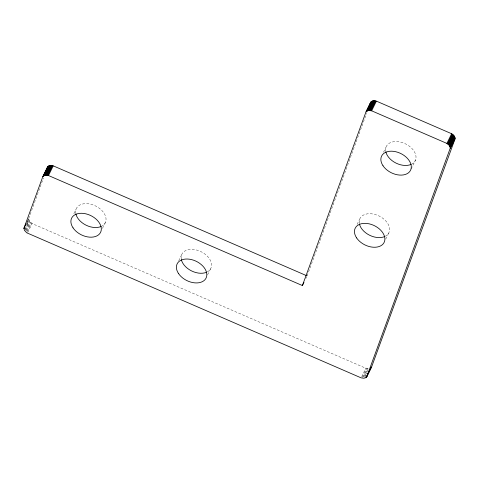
<?xml version="1.0" encoding="UTF-8"?>
<svg xmlns="http://www.w3.org/2000/svg" width="479" height="479" viewBox="0 0 479 479"><rect width="100%" height="100%" fill="white"/><g stroke="black" fill="none" stroke-linecap="round" stroke-linejoin="round"><path stroke-width="0.36" stroke-dasharray="2.4 1.8" d="M28.71 218.46L43.469 177.984M307.117 275.904L366.639 113.26M27.453 221.035L28.399 219.107M26.788 222.843L28.68 218.981L29.854 221.729L32.794 223.867L365.124 367.932L368.608 368.579L364.507 376.937M26.842 223.388L28.734 219.526M26.363 225.226L28.884 220.083M25.028 229.004L29.123 220.639M25.04 230.201L29.453 221.19M25.758 230.094L29.854 221.729M26.237 230.603L30.333 222.238M26.776 231.082L30.878 222.717M27.375 231.513L31.476 223.148M27.704 232.543L32.117 223.537M73.856 213.688L76.059 209.185M102.452 228.423L105.602 221.987M178.727 260.708L181.565 254.918M207.635 274.802L211.101 267.725M305.859 278.479L306.805 276.551M383.517 152.25L386.038 147.101M357.112 224.4L359.633 219.25M411.162 168.913L415.574 159.908M385.709 239.135L389.176 232.058M361.723 376.56L365.824 368.195M362.118 377.404L366.531 368.399M363.148 376.895L367.243 368.531M363.842 376.955L367.938 368.591M364.83 377.5L367.034 372.991M359.292 223.298A16.118 10.724 26.1 0 1 379.248 216.089A16.118 10.724 26.1 0 1 385.344 236.249M75.718 213.227A16.118 10.724 26.1 0 1 95.674 206.018A16.118 10.724 26.1 0 1 101.776 226.184M181.218 258.959A16.118 10.724 26.1 0 1 201.18 251.75A16.118 10.724 26.1 0 1 207.275 271.916M385.691 151.142A16.118 10.724 26.1 0 1 405.653 143.934A16.118 10.724 26.1 0 1 411.748 164.099"/><path stroke-width="0.72" d="M42.811 176.661L45.074 175.236L48.487 175.524L302.393 285.556L365.974 111.942L370.704 102.29C372.123 100.267 375.075 100.548 377.081 101.422L450.931 133.431C453.152 134.395 455.625 136.677 454.888 139.329L371.716 366.609L366.776 376.71L365.627 377.757L363.878 378.224L361.094 377.847L26.746 232.8L24.399 230.291L23.986 228.112L42.811 176.661L47.541 167.015C48.954 164.992 51.912 165.273 53.917 166.141L306.434 275.611M366.776 376.71L450.32 147.969L449.146 145.221L446.883 143.413L371.656 110.805L368.237 110.511L365.974 111.942M46.038 170.973L47.541 167.015M369.207 106.248L370.704 102.29M43.116 176.26L47.846 166.608M43.499 175.907L48.229 166.261M43.96 175.619L48.69 165.968M44.487 175.392L49.217 165.74M45.074 175.236L49.798 165.584M45.703 175.146L50.433 165.494M46.373 175.134L51.103 165.483M47.068 175.194L51.798 165.542M47.78 175.326L52.504 165.674M48.487 175.524L53.217 165.878M23.986 228.112L26.189 223.609M23.95 228.633L24.579 227.345M366.279 111.535L371.009 101.883M366.669 111.182L371.393 101.536M367.124 110.894L371.854 101.243M367.65 110.667L372.381 101.015M368.237 110.511L372.967 100.859M368.872 110.421L373.596 100.776M369.543 110.41L374.267 100.758M370.237 110.469L374.961 100.818M370.944 110.601L375.674 100.949M371.656 110.805L376.38 101.153M302.393 285.556L303.967 282.341M446.883 143.413L451.613 133.761M447.524 143.802L452.254 134.15M448.122 144.233L452.853 134.581M448.667 144.712L453.391 135.06M449.146 145.221L453.87 135.569M449.547 145.76L454.278 136.108M449.877 146.311L454.601 136.659M450.116 146.867L454.84 137.216M450.266 147.424L454.99 137.772M450.32 147.969L455.05 138.317M450.29 148.49L455.014 138.838M366.082 377.464L369.866 369.746M366.471 377.117L371.5 367.058M370.812 367.818L371.195 367.465M384.781 236.524A16.118 10.724 26.1 0 1 369.56 235.225A16.118 10.724 26.1 0 1 359.406 223.915M101.207 226.453A16.118 10.724 26.1 0 1 85.992 225.154A16.118 10.724 26.1 0 1 75.838 213.844M206.712 272.192A16.118 10.724 26.1 0 1 191.492 270.886A16.118 10.724 26.1 0 1 181.337 259.582M411.186 164.375A16.118 10.724 26.1 0 1 395.965 163.076A16.118 10.724 26.1 0 1 385.811 151.765M356.615 237.919A16.118 10.724 26.1 0 0 382.984 244.104A16.118 10.724 26.1 0 0 369.423 223.891A16.118 10.724 26.1 0 0 356.615 237.919M383.02 165.77A16.118 10.724 26.1 0 0 409.389 171.955A16.118 10.724 26.1 0 0 395.828 151.741A16.118 10.724 26.1 0 0 383.02 165.77M178.547 273.587A16.118 10.724 26.1 0 0 204.916 279.772A16.118 10.724 26.1 0 0 191.355 259.558A16.118 10.724 26.1 0 0 178.547 273.587M73.047 227.848A16.118 10.724 26.1 0 0 99.416 234.033A16.118 10.724 26.1 0 0 85.849 213.82A16.118 10.724 26.1 0 0 73.047 227.848"/></g></svg>
